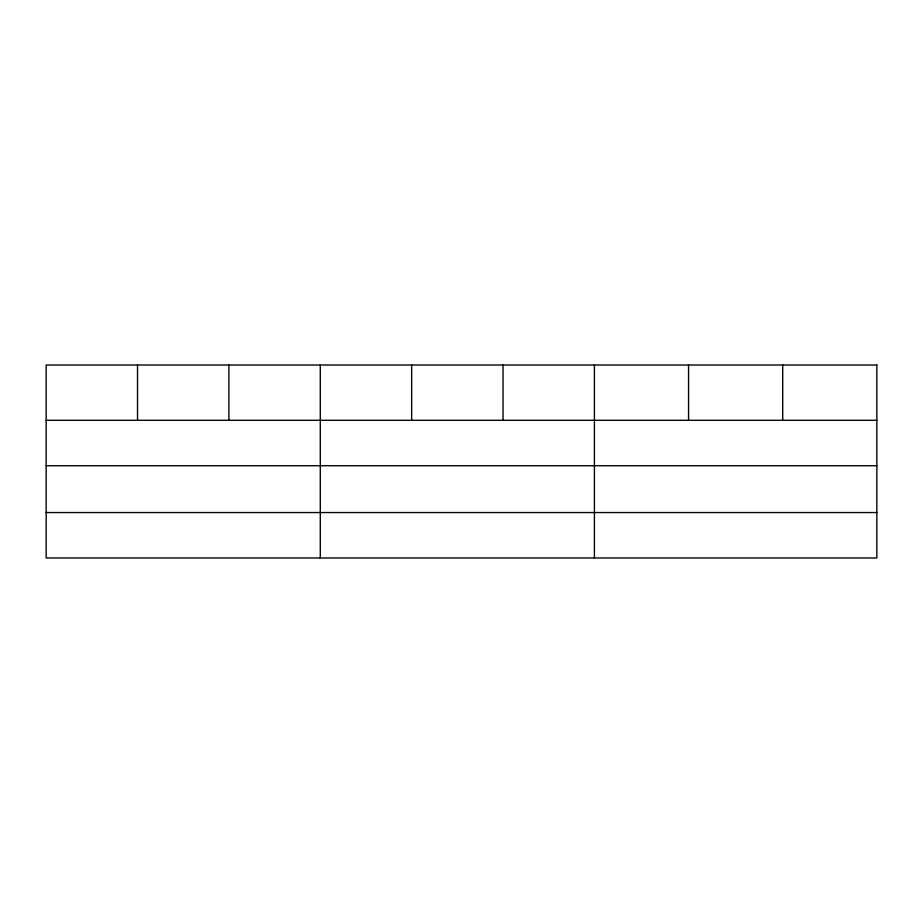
<?xml version="1.0" encoding="UTF-8"?>
<svg xmlns="http://www.w3.org/2000/svg" width="923" height="923" viewBox="0 0 923 923"><rect width="100%" height="100%" fill="white"/><g stroke="black" fill="none" stroke-linecap="round" stroke-linejoin="round"><path stroke-width="1.38" d="M46.15 420.288L876.85 420.288M46.15 465.723L876.85 465.723M46.15 512.542L876.85 512.542M782.704 365.023L782.704 420.288M688.558 365.023L688.558 420.288M594.412 365.023L594.412 557.977M503.035 365.023L503.035 420.288M411.658 365.023L411.658 420.288M320.281 365.023L320.281 557.977M228.904 365.023L228.904 420.288M137.527 365.023L137.527 420.288M876.85 365.023L46.15 365.023L46.15 557.977L876.85 557.977L876.85 365.023"/></g></svg>
